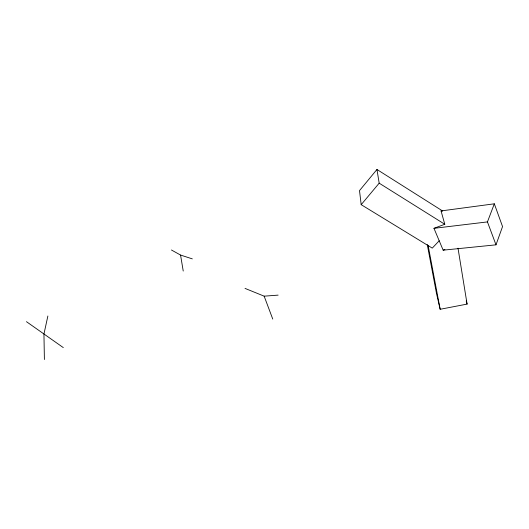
<?xml version="1.0" encoding="UTF-8"?>
<svg xmlns="http://www.w3.org/2000/svg" width="529" height="529" viewBox="0 0 529 529"><rect width="100%" height="100%" fill="white"/><g stroke="black" fill="none" stroke-linecap="round" stroke-linejoin="round"><path stroke-width="0.79" d="M47.875 315.998L43.947 334.037L44.396 359.522M495.997 244.834L502.55 226.571L494.324 203.81L441.06 210.932L444.783 224.276L433.965 228.323L443.157 250.171L495.997 244.834L487.454 221.909L494.324 203.81M442.687 211.038L376.952 169.478L359.508 190.612L361.181 204.67L432.266 248.127L439.202 240.768M361.181 204.67L379.181 183.173L376.952 169.478M443.157 250.171L444.935 249.523M427.247 244.517L436.537 293.628L440.161 309.28L467.094 304.096L458.008 248.194M433.965 228.323L487.454 221.909M245.026 288.398L264.15 296.161L278.122 295.129M171.422 249.992L180.554 255.057L192.325 258.879M379.181 183.173L444.783 224.276M63.301 347.606L26.45 321.678M441.06 210.932L441.854 211.527M264.15 296.161L272.759 319.08M466.221 300.968L467.094 304.096M428.153 245.608L440.161 309.28M180.554 255.057L183.232 271.046"/></g></svg>
